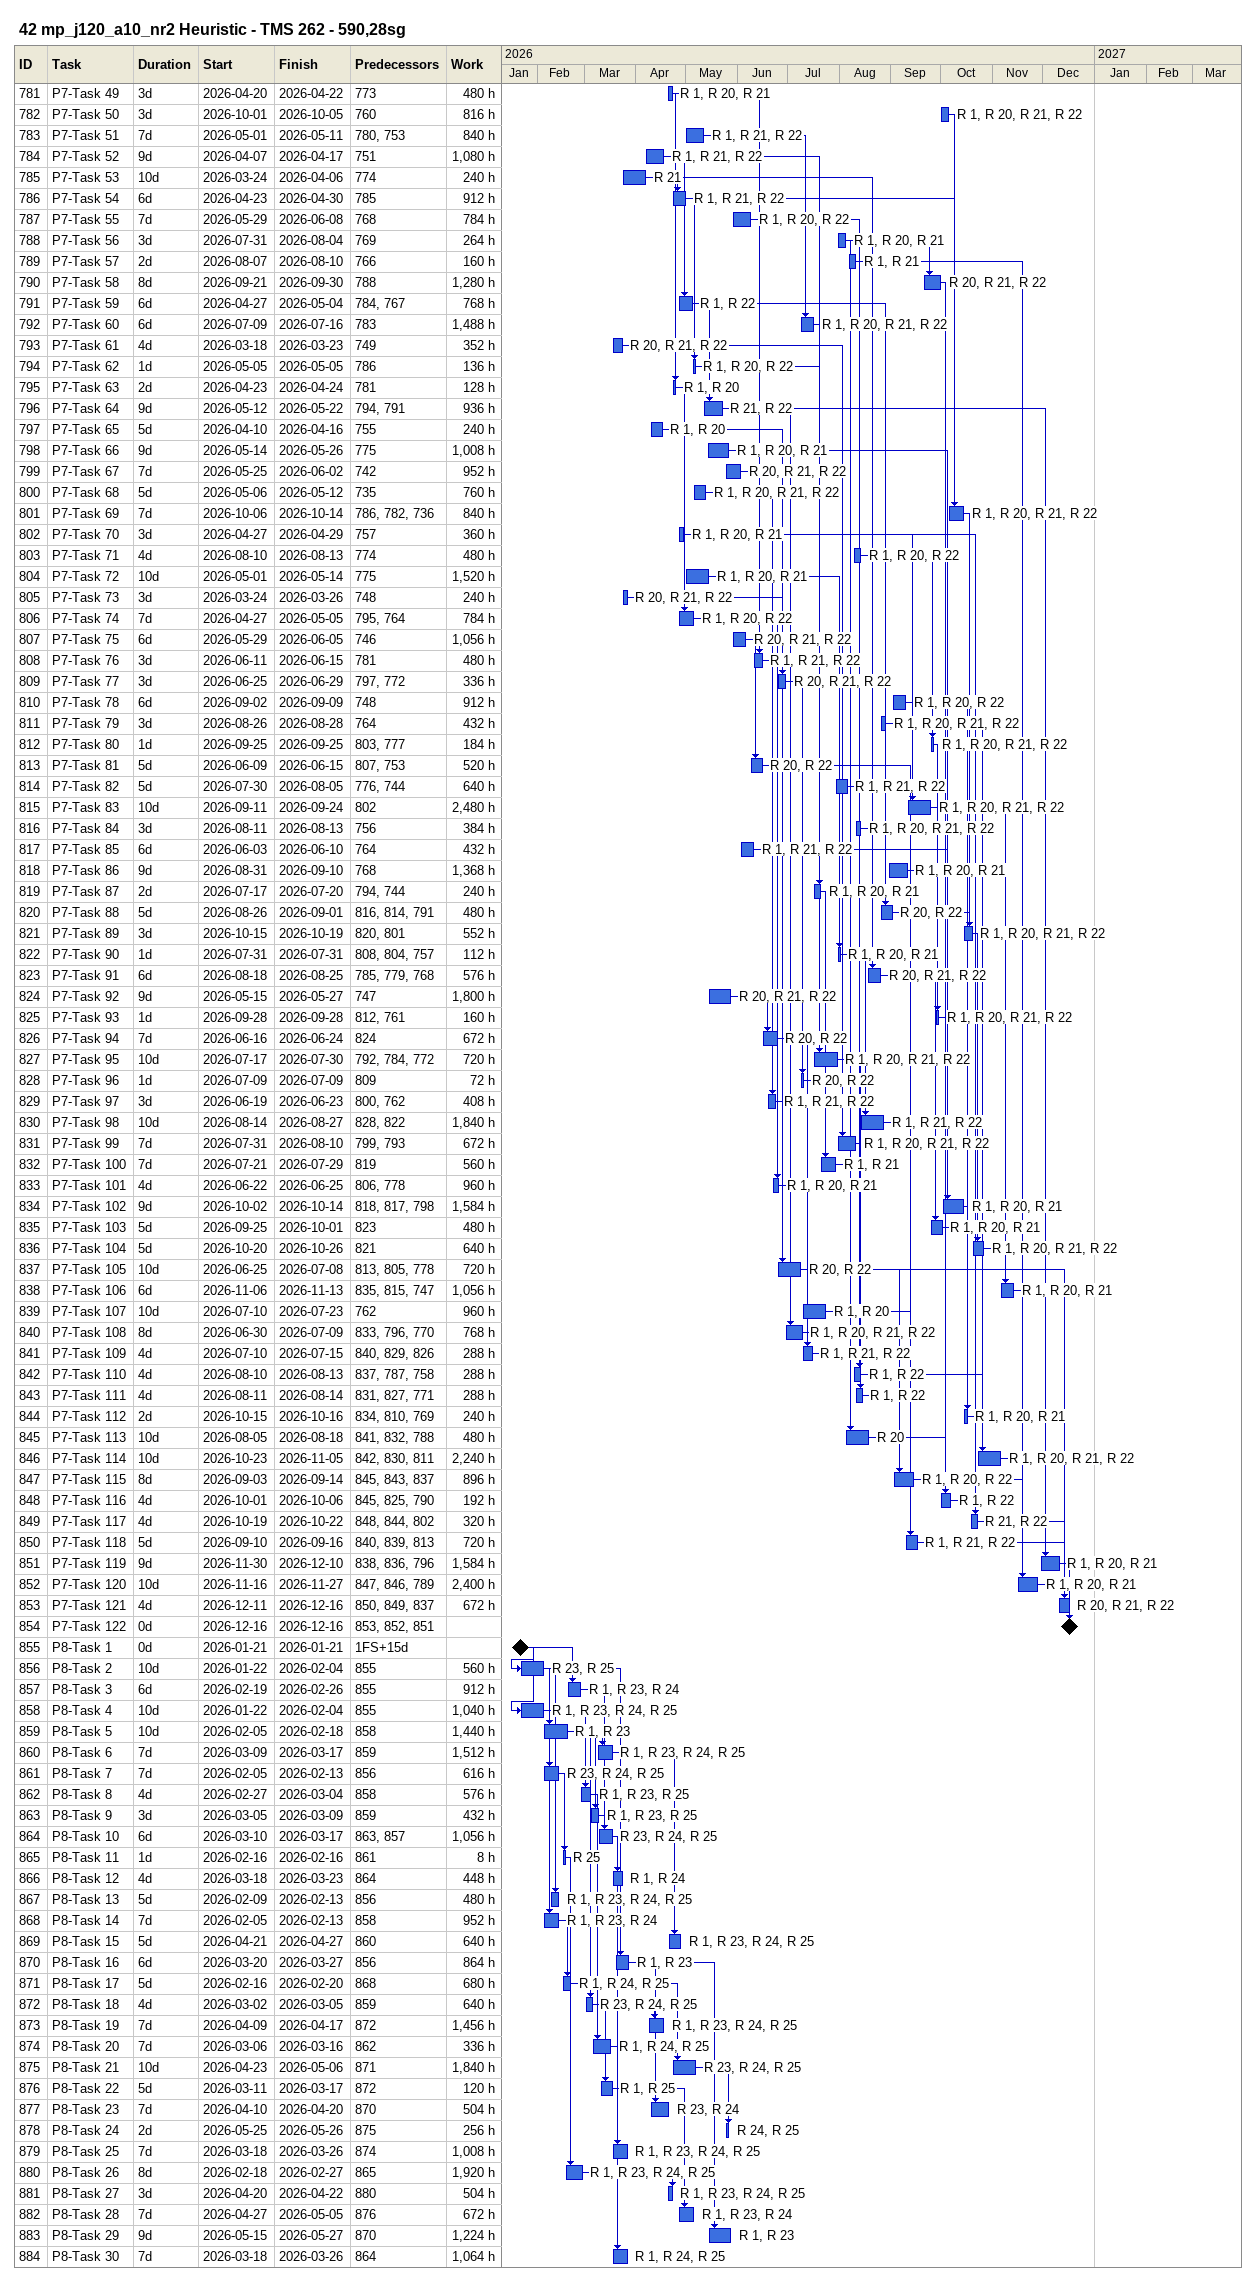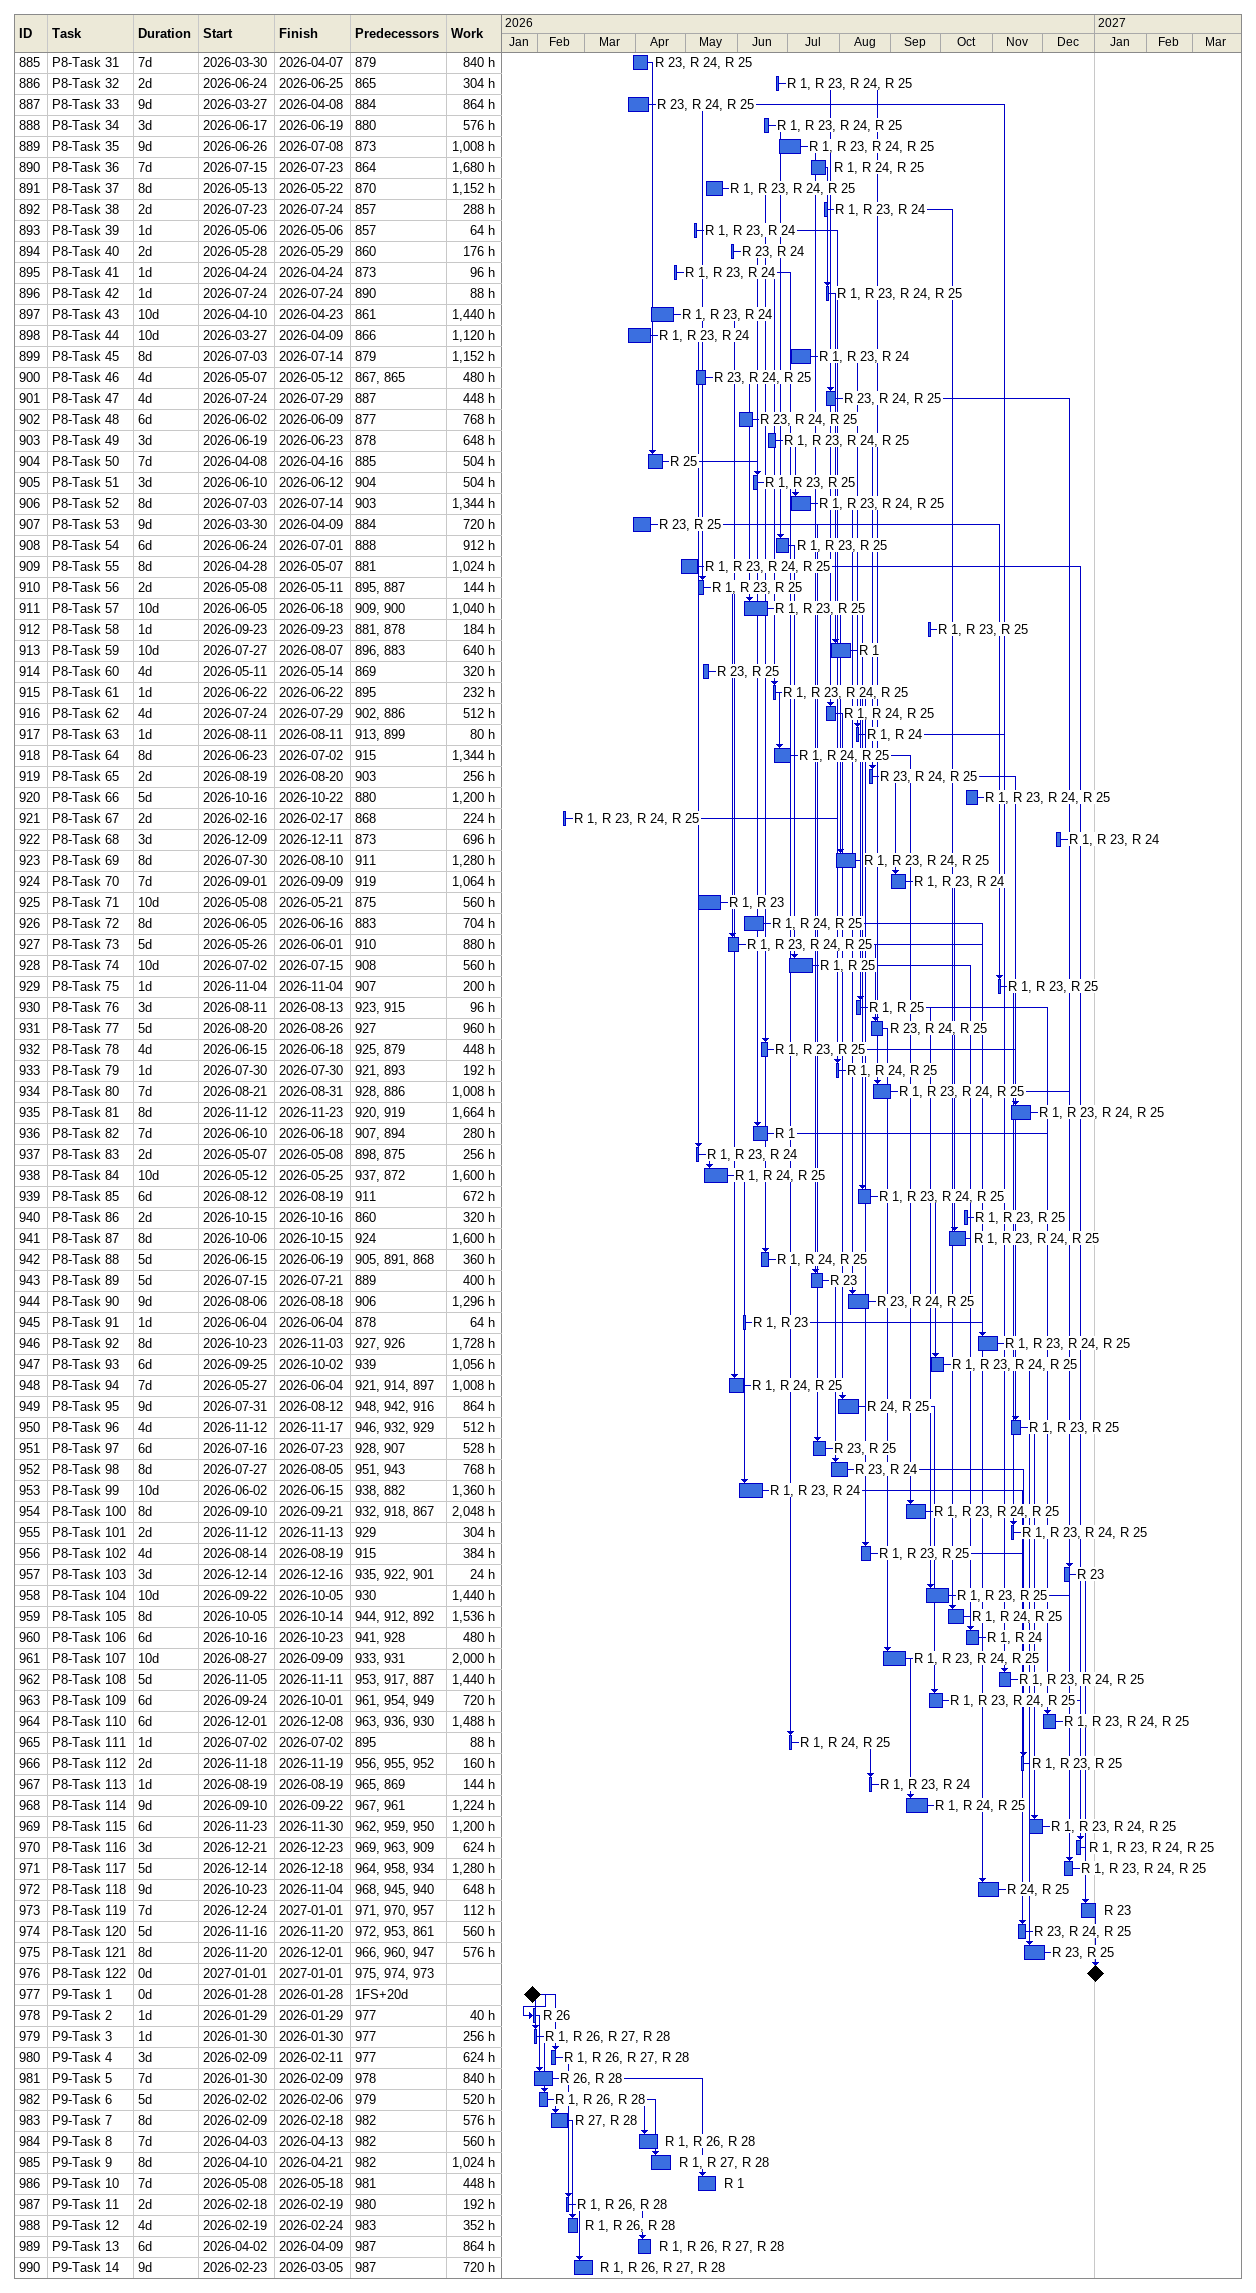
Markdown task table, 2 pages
42 mp_j120_a10_nr2 Heuristic - TMS 262 - 590,28sg

| ID | Task | Duration | Start | Finish | Predecessors | Resources | Work (h) |
|---|---|---|---|---|---|---|---|
| 781 | P7-Task 49 | 3d | 2026-04-20 | 2026-04-22 | 773 | R 1, R 20, R 21 | 480 |
| 782 | P7-Task 50 | 3d | 2026-10-01 | 2026-10-05 | 760 | R 1, R 20, R 21, R 22 | 816 |
| 783 | P7-Task 51 | 7d | 2026-05-01 | 2026-05-11 | 780, 753 | R 1, R 21, R 22 | 840 |
| 784 | P7-Task 52 | 9d | 2026-04-07 | 2026-04-17 | 751 | R 1, R 21, R 22 | 1080 |
| 785 | P7-Task 53 | 10d | 2026-03-24 | 2026-04-06 | 774 | R 21 | 240 |
| 786 | P7-Task 54 | 6d | 2026-04-23 | 2026-04-30 | 785 | R 1, R 21, R 22 | 912 |
| 787 | P7-Task 55 | 7d | 2026-05-29 | 2026-06-08 | 768 | R 1, R 20, R 22 | 784 |
| 788 | P7-Task 56 | 3d | 2026-07-31 | 2026-08-04 | 769 | R 1, R 20, R 21 | 264 |
| 789 | P7-Task 57 | 2d | 2026-08-07 | 2026-08-10 | 766 | R 1, R 21 | 160 |
| 790 | P7-Task 58 | 8d | 2026-09-21 | 2026-09-30 | 788 | R 20, R 21, R 22 | 1280 |
| 791 | P7-Task 59 | 6d | 2026-04-27 | 2026-05-04 | 784, 767 | R 1, R 22 | 768 |
| 792 | P7-Task 60 | 6d | 2026-07-09 | 2026-07-16 | 783 | R 1, R 20, R 21, R 22 | 1488 |
| 793 | P7-Task 61 | 4d | 2026-03-18 | 2026-03-23 | 749 | R 20, R 21, R 22 | 352 |
| 794 | P7-Task 62 | 1d | 2026-05-05 | 2026-05-05 | 786 | R 1, R 20, R 22 | 136 |
| 795 | P7-Task 63 | 2d | 2026-04-23 | 2026-04-24 | 781 | R 1, R 20 | 128 |
| 796 | P7-Task 64 | 9d | 2026-05-12 | 2026-05-22 | 794, 791 | R 21, R 22 | 936 |
| 797 | P7-Task 65 | 5d | 2026-04-10 | 2026-04-16 | 755 | R 1, R 20 | 240 |
| 798 | P7-Task 66 | 9d | 2026-05-14 | 2026-05-26 | 775 | R 1, R 20, R 21 | 1008 |
| 799 | P7-Task 67 | 7d | 2026-05-25 | 2026-06-02 | 742 | R 20, R 21, R 22 | 952 |
| 800 | P7-Task 68 | 5d | 2026-05-06 | 2026-05-12 | 735 | R 1, R 20, R 21, R 22 | 760 |
| 801 | P7-Task 69 | 7d | 2026-10-06 | 2026-10-14 | 786, 782, 736 | R 1, R 20, R 21, R 22 | 840 |
| 802 | P7-Task 70 | 3d | 2026-04-27 | 2026-04-29 | 757 | R 1, R 20, R 21 | 360 |
| 803 | P7-Task 71 | 4d | 2026-08-10 | 2026-08-13 | 774 | R 1, R 20, R 22 | 480 |
| 804 | P7-Task 72 | 10d | 2026-05-01 | 2026-05-14 | 775 | R 1, R 20, R 21 | 1520 |
| 805 | P7-Task 73 | 3d | 2026-03-24 | 2026-03-26 | 748 | R 20, R 21, R 22 | 240 |
| 806 | P7-Task 74 | 7d | 2026-04-27 | 2026-05-05 | 795, 764 | R 1, R 20, R 22 | 784 |
| 807 | P7-Task 75 | 6d | 2026-05-29 | 2026-06-05 | 746 | R 20, R 21, R 22 | 1056 |
| 808 | P7-Task 76 | 3d | 2026-06-11 | 2026-06-15 | 781 | R 1, R 21, R 22 | 480 |
| 809 | P7-Task 77 | 3d | 2026-06-25 | 2026-06-29 | 797, 772 | R 20, R 21, R 22 | 336 |
| 810 | P7-Task 78 | 6d | 2026-09-02 | 2026-09-09 | 748 | R 1, R 20, R 22 | 912 |
| 811 | P7-Task 79 | 3d | 2026-08-26 | 2026-08-28 | 764 | R 1, R 20, R 21, R 22 | 432 |
| 812 | P7-Task 80 | 1d | 2026-09-25 | 2026-09-25 | 803, 777 | R 1, R 20, R 21, R 22 | 184 |
| 813 | P7-Task 81 | 5d | 2026-06-09 | 2026-06-15 | 807, 753 | R 20, R 22 | 520 |
| 814 | P7-Task 82 | 5d | 2026-07-30 | 2026-08-05 | 776, 744 | R 1, R 21, R 22 | 640 |
| 815 | P7-Task 83 | 10d | 2026-09-11 | 2026-09-24 | 802 | R 1, R 20, R 21, R 22 | 2480 |
| 816 | P7-Task 84 | 3d | 2026-08-11 | 2026-08-13 | 756 | R 1, R 20, R 21, R 22 | 384 |
| 817 | P7-Task 85 | 6d | 2026-06-03 | 2026-06-10 | 764 | R 1, R 21, R 22 | 432 |
| 818 | P7-Task 86 | 9d | 2026-08-31 | 2026-09-10 | 768 | R 1, R 20, R 21 | 1368 |
| 819 | P7-Task 87 | 2d | 2026-07-17 | 2026-07-20 | 794, 744 | R 1, R 20, R 21 | 240 |
| 820 | P7-Task 88 | 5d | 2026-08-26 | 2026-09-01 | 816, 814, 791 | R 20, R 22 | 480 |
| 821 | P7-Task 89 | 3d | 2026-10-15 | 2026-10-19 | 820, 801 | R 1, R 20, R 21, R 22 | 552 |
| 822 | P7-Task 90 | 1d | 2026-07-31 | 2026-07-31 | 808, 804, 757 | R 1, R 20, R 21 | 112 |
| 823 | P7-Task 91 | 6d | 2026-08-18 | 2026-08-25 | 785, 779, 768 | R 20, R 21, R 22 | 576 |
| 824 | P7-Task 92 | 9d | 2026-05-15 | 2026-05-27 | 747 | R 20, R 21, R 22 | 1800 |
| 825 | P7-Task 93 | 1d | 2026-09-28 | 2026-09-28 | 812, 761 | R 1, R 20, R 21, R 22 | 160 |
| 826 | P7-Task 94 | 7d | 2026-06-16 | 2026-06-24 | 824 | R 20, R 22 | 672 |
| 827 | P7-Task 95 | 10d | 2026-07-17 | 2026-07-30 | 792, 784, 772 | R 1, R 20, R 21, R 22 | 720 |
| 828 | P7-Task 96 | 1d | 2026-07-09 | 2026-07-09 | 809 | R 20, R 22 | 72 |
| 829 | P7-Task 97 | 3d | 2026-06-19 | 2026-06-23 | 800, 762 | R 1, R 21, R 22 | 408 |
| 830 | P7-Task 98 | 10d | 2026-08-14 | 2026-08-27 | 828, 822 | R 1, R 21, R 22 | 1840 |
| 831 | P7-Task 99 | 7d | 2026-07-31 | 2026-08-10 | 799, 793 | R 1, R 20, R 21, R 22 | 672 |
| 832 | P7-Task 100 | 7d | 2026-07-21 | 2026-07-29 | 819 | R 1, R 21 | 560 |
| 833 | P7-Task 101 | 4d | 2026-06-22 | 2026-06-25 | 806, 778 | R 1, R 20, R 21 | 960 |
| 834 | P7-Task 102 | 9d | 2026-10-02 | 2026-10-14 | 818, 817, 798 | R 1, R 20, R 21 | 1584 |
| 835 | P7-Task 103 | 5d | 2026-09-25 | 2026-10-01 | 823 | R 1, R 20, R 21 | 480 |
| 836 | P7-Task 104 | 5d | 2026-10-20 | 2026-10-26 | 821 | R 1, R 20, R 21, R 22 | 640 |
| 837 | P7-Task 105 | 10d | 2026-06-25 | 2026-07-08 | 813, 805, 778 | R 20, R 22 | 720 |
| 838 | P7-Task 106 | 6d | 2026-11-06 | 2026-11-13 | 835, 815, 747 | R 1, R 20, R 21 | 1056 |
| 839 | P7-Task 107 | 10d | 2026-07-10 | 2026-07-23 | 762 | R 1, R 20 | 960 |
| 840 | P7-Task 108 | 8d | 2026-06-30 | 2026-07-09 | 833, 796, 770 | R 1, R 20, R 21, R 22 | 768 |
| 841 | P7-Task 109 | 4d | 2026-07-10 | 2026-07-15 | 840, 829, 826 | R 1, R 21, R 22 | 288 |
| 842 | P7-Task 110 | 4d | 2026-08-10 | 2026-08-13 | 837, 787, 758 | R 1, R 22 | 288 |
| 843 | P7-Task 111 | 4d | 2026-08-11 | 2026-08-14 | 831, 827, 771 | R 1, R 22 | 288 |
| 844 | P7-Task 112 | 2d | 2026-10-15 | 2026-10-16 | 834, 810, 769 | R 1, R 20, R 21 | 240 |
| 845 | P7-Task 113 | 10d | 2026-08-05 | 2026-08-18 | 841, 832, 788 | R 20 | 480 |
| 846 | P7-Task 114 | 10d | 2026-10-23 | 2026-11-05 | 842, 830, 811 | R 1, R 20, R 21, R 22 | 2240 |
| 847 | P7-Task 115 | 8d | 2026-09-03 | 2026-09-14 | 845, 843, 837 | R 1, R 20, R 22 | 896 |
| 848 | P7-Task 116 | 4d | 2026-10-01 | 2026-10-06 | 845, 825, 790 | R 1, R 22 | 192 |
| 849 | P7-Task 117 | 4d | 2026-10-19 | 2026-10-22 | 848, 844, 802 | R 21, R 22 | 320 |
| 850 | P7-Task 118 | 5d | 2026-09-10 | 2026-09-16 | 840, 839, 813 | R 1, R 21, R 22 | 720 |
| 851 | P7-Task 119 | 9d | 2026-11-30 | 2026-12-10 | 838, 836, 796 | R 1, R 20, R 21 | 1584 |
| 852 | P7-Task 120 | 10d | 2026-11-16 | 2026-11-27 | 847, 846, 789 | R 1, R 20, R 21 | 2400 |
| 853 | P7-Task 121 | 4d | 2026-12-11 | 2026-12-16 | 850, 849, 837 | R 20, R 21, R 22 | 672 |
| 854 | P7-Task 122 | 0d | 2026-12-16 | 2026-12-16 | 853, 852, 851 |  |  |
| 855 | P8-Task 1 | 0d | 2026-01-21 | 2026-01-21 | 1FS+15d |  |  |
| 856 | P8-Task 2 | 10d | 2026-01-22 | 2026-02-04 | 855 | R 23, R 25 | 560 |
| 857 | P8-Task 3 | 6d | 2026-02-19 | 2026-02-26 | 855 | R 1, R 23, R 24 | 912 |
| 858 | P8-Task 4 | 10d | 2026-01-22 | 2026-02-04 | 855 | R 1, R 23, R 24, R 25 | 1040 |
| 859 | P8-Task 5 | 10d | 2026-02-05 | 2026-02-18 | 858 | R 1, R 23 | 1440 |
| 860 | P8-Task 6 | 7d | 2026-03-09 | 2026-03-17 | 859 | R 1, R 23, R 24, R 25 | 1512 |
| 861 | P8-Task 7 | 7d | 2026-02-05 | 2026-02-13 | 856 | R 23, R 24, R 25 | 616 |
| 862 | P8-Task 8 | 4d | 2026-02-27 | 2026-03-04 | 858 | R 1, R 23, R 25 | 576 |
| 863 | P8-Task 9 | 3d | 2026-03-05 | 2026-03-09 | 859 | R 1, R 23, R 25 | 432 |
| 864 | P8-Task 10 | 6d | 2026-03-10 | 2026-03-17 | 863, 857 | R 23, R 24, R 25 | 1056 |
| 865 | P8-Task 11 | 1d | 2026-02-16 | 2026-02-16 | 861 | R 25 | 8 |
| 866 | P8-Task 12 | 4d | 2026-03-18 | 2026-03-23 | 864 | R 1, R 24 | 448 |
| 867 | P8-Task 13 | 5d | 2026-02-09 | 2026-02-13 | 856 | R 1, R 23, R 24, R 25 | 480 |
| 868 | P8-Task 14 | 7d | 2026-02-05 | 2026-02-13 | 858 | R 1, R 23, R 24 | 952 |
| 869 | P8-Task 15 | 5d | 2026-04-21 | 2026-04-27 | 860 | R 1, R 23, R 24, R 25 | 640 |
| 870 | P8-Task 16 | 6d | 2026-03-20 | 2026-03-27 | 856 | R 1, R 23 | 864 |
| 871 | P8-Task 17 | 5d | 2026-02-16 | 2026-02-20 | 868 | R 1, R 24, R 25 | 680 |
| 872 | P8-Task 18 | 4d | 2026-03-02 | 2026-03-05 | 859 | R 23, R 24, R 25 | 640 |
| 873 | P8-Task 19 | 7d | 2026-04-09 | 2026-04-17 | 872 | R 1, R 23, R 24, R 25 | 1456 |
| 874 | P8-Task 20 | 7d | 2026-03-06 | 2026-03-16 | 862 | R 1, R 24, R 25 | 336 |
| 875 | P8-Task 21 | 10d | 2026-04-23 | 2026-05-06 | 871 | R 23, R 24, R 25 | 1840 |
| 876 | P8-Task 22 | 5d | 2026-03-11 | 2026-03-17 | 872 | R 1, R 25 | 120 |
| 877 | P8-Task 23 | 7d | 2026-04-10 | 2026-04-20 | 870 | R 23, R 24 | 504 |
| 878 | P8-Task 24 | 2d | 2026-05-25 | 2026-05-26 | 875 | R 24, R 25 | 256 |
| 879 | P8-Task 25 | 7d | 2026-03-18 | 2026-03-26 | 874 | R 1, R 23, R 24, R 25 | 1008 |
| 880 | P8-Task 26 | 8d | 2026-02-18 | 2026-02-27 | 865 | R 1, R 23, R 24, R 25 | 1920 |
| 881 | P8-Task 27 | 3d | 2026-04-20 | 2026-04-22 | 880 | R 1, R 23, R 24, R 25 | 504 |
| 882 | P8-Task 28 | 7d | 2026-04-27 | 2026-05-05 | 876 | R 1, R 23, R 24 | 672 |
| 883 | P8-Task 29 | 9d | 2026-05-15 | 2026-05-27 | 870 | R 1, R 23 | 1224 |
| 884 | P8-Task 30 | 7d | 2026-03-18 | 2026-03-26 | 864 | R 1, R 24, R 25 | 1064 |
| 885 | P8-Task 31 | 7d | 2026-03-30 | 2026-04-07 | 879 | R 23, R 24, R 25 | 840 |
| 886 | P8-Task 32 | 2d | 2026-06-24 | 2026-06-25 | 865 | R 1, R 23, R 24, R 25 | 304 |
| 887 | P8-Task 33 | 9d | 2026-03-27 | 2026-04-08 | 884 | R 23, R 24, R 25 | 864 |
| 888 | P8-Task 34 | 3d | 2026-06-17 | 2026-06-19 | 880 | R 1, R 23, R 24, R 25 | 576 |
| 889 | P8-Task 35 | 9d | 2026-06-26 | 2026-07-08 | 873 | R 1, R 23, R 24, R 25 | 1008 |
| 890 | P8-Task 36 | 7d | 2026-07-15 | 2026-07-23 | 864 | R 1, R 24, R 25 | 1680 |
| 891 | P8-Task 37 | 8d | 2026-05-13 | 2026-05-22 | 870 | R 1, R 23, R 24, R 25 | 1152 |
| 892 | P8-Task 38 | 2d | 2026-07-23 | 2026-07-24 | 857 | R 1, R 23, R 24 | 288 |
| 893 | P8-Task 39 | 1d | 2026-05-06 | 2026-05-06 | 857 | R 1, R 23, R 24 | 64 |
| 894 | P8-Task 40 | 2d | 2026-05-28 | 2026-05-29 | 860 | R 23, R 24 | 176 |
| 895 | P8-Task 41 | 1d | 2026-04-24 | 2026-04-24 | 873 | R 1, R 23, R 24 | 96 |
| 896 | P8-Task 42 | 1d | 2026-07-24 | 2026-07-24 | 890 | R 1, R 23, R 24, R 25 | 88 |
| 897 | P8-Task 43 | 10d | 2026-04-10 | 2026-04-23 | 861 | R 1, R 23, R 24 | 1440 |
| 898 | P8-Task 44 | 10d | 2026-03-27 | 2026-04-09 | 866 | R 1, R 23, R 24 | 1120 |
| 899 | P8-Task 45 | 8d | 2026-07-03 | 2026-07-14 | 879 | R 1, R 23, R 24 | 1152 |
| 900 | P8-Task 46 | 4d | 2026-05-07 | 2026-05-12 | 867, 865 | R 23, R 24, R 25 | 480 |
| 901 | P8-Task 47 | 4d | 2026-07-24 | 2026-07-29 | 887 | R 23, R 24, R 25 | 448 |
| 902 | P8-Task 48 | 6d | 2026-06-02 | 2026-06-09 | 877 | R 23, R 24, R 25 | 768 |
| 903 | P8-Task 49 | 3d | 2026-06-19 | 2026-06-23 | 878 | R 1, R 23, R 24, R 25 | 648 |
| 904 | P8-Task 50 | 7d | 2026-04-08 | 2026-04-16 | 885 | R 25 | 504 |
| 905 | P8-Task 51 | 3d | 2026-06-10 | 2026-06-12 | 904 | R 1, R 23, R 25 | 504 |
| 906 | P8-Task 52 | 8d | 2026-07-03 | 2026-07-14 | 903 | R 1, R 23, R 24, R 25 | 1344 |
| 907 | P8-Task 53 | 9d | 2026-03-30 | 2026-04-09 | 884 | R 23, R 25 | 720 |
| 908 | P8-Task 54 | 6d | 2026-06-24 | 2026-07-01 | 888 | R 1, R 23, R 25 | 912 |
| 909 | P8-Task 55 | 8d | 2026-04-28 | 2026-05-07 | 881 | R 1, R 23, R 24, R 25 | 1024 |
| 910 | P8-Task 56 | 2d | 2026-05-08 | 2026-05-11 | 895, 887 | R 1, R 23, R 25 | 144 |
| 911 | P8-Task 57 | 10d | 2026-06-05 | 2026-06-18 | 909, 900 | R 1, R 23, R 25 | 1040 |
| 912 | P8-Task 58 | 1d | 2026-09-23 | 2026-09-23 | 881, 878 | R 1, R 23, R 25 | 184 |
| 913 | P8-Task 59 | 10d | 2026-07-27 | 2026-08-07 | 896, 883 | R 1 | 640 |
| 914 | P8-Task 60 | 4d | 2026-05-11 | 2026-05-14 | 869 | R 23, R 25 | 320 |
| 915 | P8-Task 61 | 1d | 2026-06-22 | 2026-06-22 | 895 | R 1, R 23, R 24, R 25 | 232 |
| 916 | P8-Task 62 | 4d | 2026-07-24 | 2026-07-29 | 902, 886 | R 1, R 24, R 25 | 512 |
| 917 | P8-Task 63 | 1d | 2026-08-11 | 2026-08-11 | 913, 899 | R 1, R 24 | 80 |
| 918 | P8-Task 64 | 8d | 2026-06-23 | 2026-07-02 | 915 | R 1, R 24, R 25 | 1344 |
| 919 | P8-Task 65 | 2d | 2026-08-19 | 2026-08-20 | 903 | R 23, R 24, R 25 | 256 |
| 920 | P8-Task 66 | 5d | 2026-10-16 | 2026-10-22 | 880 | R 1, R 23, R 24, R 25 | 1200 |
| 921 | P8-Task 67 | 2d | 2026-02-16 | 2026-02-17 | 868 | R 1, R 23, R 24, R 25 | 224 |
| 922 | P8-Task 68 | 3d | 2026-12-09 | 2026-12-11 | 873 | R 1, R 23, R 24 | 696 |
| 923 | P8-Task 69 | 8d | 2026-07-30 | 2026-08-10 | 911 | R 1, R 23, R 24, R 25 | 1280 |
| 924 | P8-Task 70 | 7d | 2026-09-01 | 2026-09-09 | 919 | R 1, R 23, R 24 | 1064 |
| 925 | P8-Task 71 | 10d | 2026-05-08 | 2026-05-21 | 875 | R 1, R 23 | 560 |
| 926 | P8-Task 72 | 8d | 2026-06-05 | 2026-06-16 | 883 | R 1, R 24, R 25 | 704 |
| 927 | P8-Task 73 | 5d | 2026-05-26 | 2026-06-01 | 910 | R 1, R 23, R 24, R 25 | 880 |
| 928 | P8-Task 74 | 10d | 2026-07-02 | 2026-07-15 | 908 | R 1, R 25 | 560 |
| 929 | P8-Task 75 | 1d | 2026-11-04 | 2026-11-04 | 907 | R 1, R 23, R 25 | 200 |
| 930 | P8-Task 76 | 3d | 2026-08-11 | 2026-08-13 | 923, 915 | R 1, R 25 | 96 |
| 931 | P8-Task 77 | 5d | 2026-08-20 | 2026-08-26 | 927 | R 23, R 24, R 25 | 960 |
| 932 | P8-Task 78 | 4d | 2026-06-15 | 2026-06-18 | 925, 879 | R 1, R 23, R 25 | 448 |
| 933 | P8-Task 79 | 1d | 2026-07-30 | 2026-07-30 | 921, 893 | R 1, R 24, R 25 | 192 |
| 934 | P8-Task 80 | 7d | 2026-08-21 | 2026-08-31 | 928, 886 | R 1, R 23, R 24, R 25 | 1008 |
| 935 | P8-Task 81 | 8d | 2026-11-12 | 2026-11-23 | 920, 919 | R 1, R 23, R 24, R 25 | 1664 |
| 936 | P8-Task 82 | 7d | 2026-06-10 | 2026-06-18 | 907, 894 | R 1 | 280 |
| 937 | P8-Task 83 | 2d | 2026-05-07 | 2026-05-08 | 898, 875 | R 1, R 23, R 24 | 256 |
| 938 | P8-Task 84 | 10d | 2026-05-12 | 2026-05-25 | 937, 872 | R 1, R 24, R 25 | 1600 |
| 939 | P8-Task 85 | 6d | 2026-08-12 | 2026-08-19 | 911 | R 1, R 23, R 24, R 25 | 672 |
| 940 | P8-Task 86 | 2d | 2026-10-15 | 2026-10-16 | 860 | R 1, R 23, R 25 | 320 |
| 941 | P8-Task 87 | 8d | 2026-10-06 | 2026-10-15 | 924 | R 1, R 23, R 24, R 25 | 1600 |
| 942 | P8-Task 88 | 5d | 2026-06-15 | 2026-06-19 | 905, 891, 868 | R 1, R 24, R 25 | 360 |
| 943 | P8-Task 89 | 5d | 2026-07-15 | 2026-07-21 | 889 | R 23 | 400 |
| 944 | P8-Task 90 | 9d | 2026-08-06 | 2026-08-18 | 906 | R 23, R 24, R 25 | 1296 |
| 945 | P8-Task 91 | 1d | 2026-06-04 | 2026-06-04 | 878 | R 1, R 23 | 64 |
| 946 | P8-Task 92 | 8d | 2026-10-23 | 2026-11-03 | 927, 926 | R 1, R 23, R 24, R 25 | 1728 |
| 947 | P8-Task 93 | 6d | 2026-09-25 | 2026-10-02 | 939 | R 1, R 23, R 24, R 25 | 1056 |
| 948 | P8-Task 94 | 7d | 2026-05-27 | 2026-06-04 | 921, 914, 897 | R 1, R 24, R 25 | 1008 |
| 949 | P8-Task 95 | 9d | 2026-07-31 | 2026-08-12 | 948, 942, 916 | R 24, R 25 | 864 |
| 950 | P8-Task 96 | 4d | 2026-11-12 | 2026-11-17 | 946, 932, 929 | R 1, R 23, R 25 | 512 |
| 951 | P8-Task 97 | 6d | 2026-07-16 | 2026-07-23 | 928, 907 | R 23, R 25 | 528 |
| 952 | P8-Task 98 | 8d | 2026-07-27 | 2026-08-05 | 951, 943 | R 23, R 24 | 768 |
| 953 | P8-Task 99 | 10d | 2026-06-02 | 2026-06-15 | 938, 882 | R 1, R 23, R 24 | 1360 |
| 954 | P8-Task 100 | 8d | 2026-09-10 | 2026-09-21 | 932, 918, 867 | R 1, R 23, R 24, R 25 | 2048 |
| 955 | P8-Task 101 | 2d | 2026-11-12 | 2026-11-13 | 929 | R 1, R 23, R 24, R 25 | 304 |
| 956 | P8-Task 102 | 4d | 2026-08-14 | 2026-08-19 | 915 | R 1, R 23, R 25 | 384 |
| 957 | P8-Task 103 | 3d | 2026-12-14 | 2026-12-16 | 935, 922, 901 | R 23 | 24 |
| 958 | P8-Task 104 | 10d | 2026-09-22 | 2026-10-05 | 930 | R 1, R 23, R 25 | 1440 |
| 959 | P8-Task 105 | 8d | 2026-10-05 | 2026-10-14 | 944, 912, 892 | R 1, R 24, R 25 | 1536 |
| 960 | P8-Task 106 | 6d | 2026-10-16 | 2026-10-23 | 941, 928 | R 1, R 24 | 480 |
| 961 | P8-Task 107 | 10d | 2026-08-27 | 2026-09-09 | 933, 931 | R 1, R 23, R 24, R 25 | 2000 |
| 962 | P8-Task 108 | 5d | 2026-11-05 | 2026-11-11 | 953, 917, 887 | R 1, R 23, R 24, R 25 | 1440 |
| 963 | P8-Task 109 | 6d | 2026-09-24 | 2026-10-01 | 961, 954, 949 | R 1, R 23, R 24, R 25 | 720 |
| 964 | P8-Task 110 | 6d | 2026-12-01 | 2026-12-08 | 963, 936, 930 | R 1, R 23, R 24, R 25 | 1488 |
| 965 | P8-Task 111 | 1d | 2026-07-02 | 2026-07-02 | 895 | R 1, R 24, R 25 | 88 |
| 966 | P8-Task 112 | 2d | 2026-11-18 | 2026-11-19 | 956, 955, 952 | R 1, R 23, R 25 | 160 |
| 967 | P8-Task 113 | 1d | 2026-08-19 | 2026-08-19 | 965, 869 | R 1, R 23, R 24 | 144 |
| 968 | P8-Task 114 | 9d | 2026-09-10 | 2026-09-22 | 967, 961 | R 1, R 24, R 25 | 1224 |
| 969 | P8-Task 115 | 6d | 2026-11-23 | 2026-11-30 | 962, 959, 950 | R 1, R 23, R 24, R 25 | 1200 |
| 970 | P8-Task 116 | 3d | 2026-12-21 | 2026-12-23 | 969, 963, 909 | R 1, R 23, R 24, R 25 | 624 |
| 971 | P8-Task 117 | 5d | 2026-12-14 | 2026-12-18 | 964, 958, 934 | R 1, R 23, R 24, R 25 | 1280 |
| 972 | P8-Task 118 | 9d | 2026-10-23 | 2026-11-04 | 968, 945, 940 | R 24, R 25 | 648 |
| 973 | P8-Task 119 | 7d | 2026-12-24 | 2027-01-01 | 971, 970, 957 | R 23 | 112 |
| 974 | P8-Task 120 | 5d | 2026-11-16 | 2026-11-20 | 972, 953, 861 | R 23, R 24, R 25 | 560 |
| 975 | P8-Task 121 | 8d | 2026-11-20 | 2026-12-01 | 966, 960, 947 | R 23, R 25 | 576 |
| 976 | P8-Task 122 | 0d | 2027-01-01 | 2027-01-01 | 975, 974, 973 |  |  |
| 977 | P9-Task 1 | 0d | 2026-01-28 | 2026-01-28 | 1FS+20d |  |  |
| 978 | P9-Task 2 | 1d | 2026-01-29 | 2026-01-29 | 977 | R 26 | 40 |
| 979 | P9-Task 3 | 1d | 2026-01-30 | 2026-01-30 | 977 | R 1, R 26, R 27, R 28 | 256 |
| 980 | P9-Task 4 | 3d | 2026-02-09 | 2026-02-11 | 977 | R 1, R 26, R 27, R 28 | 624 |
| 981 | P9-Task 5 | 7d | 2026-01-30 | 2026-02-09 | 978 | R 26, R 28 | 840 |
| 982 | P9-Task 6 | 5d | 2026-02-02 | 2026-02-06 | 979 | R 1, R 26, R 28 | 520 |
| 983 | P9-Task 7 | 8d | 2026-02-09 | 2026-02-18 | 982 | R 27, R 28 | 576 |
| 984 | P9-Task 8 | 7d | 2026-04-03 | 2026-04-13 | 982 | R 1, R 26, R 28 | 560 |
| 985 | P9-Task 9 | 8d | 2026-04-10 | 2026-04-21 | 982 | R 1, R 27, R 28 | 1024 |
| 986 | P9-Task 10 | 7d | 2026-05-08 | 2026-05-18 | 981 | R 1 | 448 |
| 987 | P9-Task 11 | 2d | 2026-02-18 | 2026-02-19 | 980 | R 1, R 26, R 28 | 192 |
| 988 | P9-Task 12 | 4d | 2026-02-19 | 2026-02-24 | 983 | R 1, R 26, R 28 | 352 |
| 989 | P9-Task 13 | 6d | 2026-04-02 | 2026-04-09 | 987 | R 1, R 26, R 27, R 28 | 864 |
| 990 | P9-Task 14 | 9d | 2026-02-23 | 2026-03-05 | 987 | R 1, R 26, R 27, R 28 | 720 |
